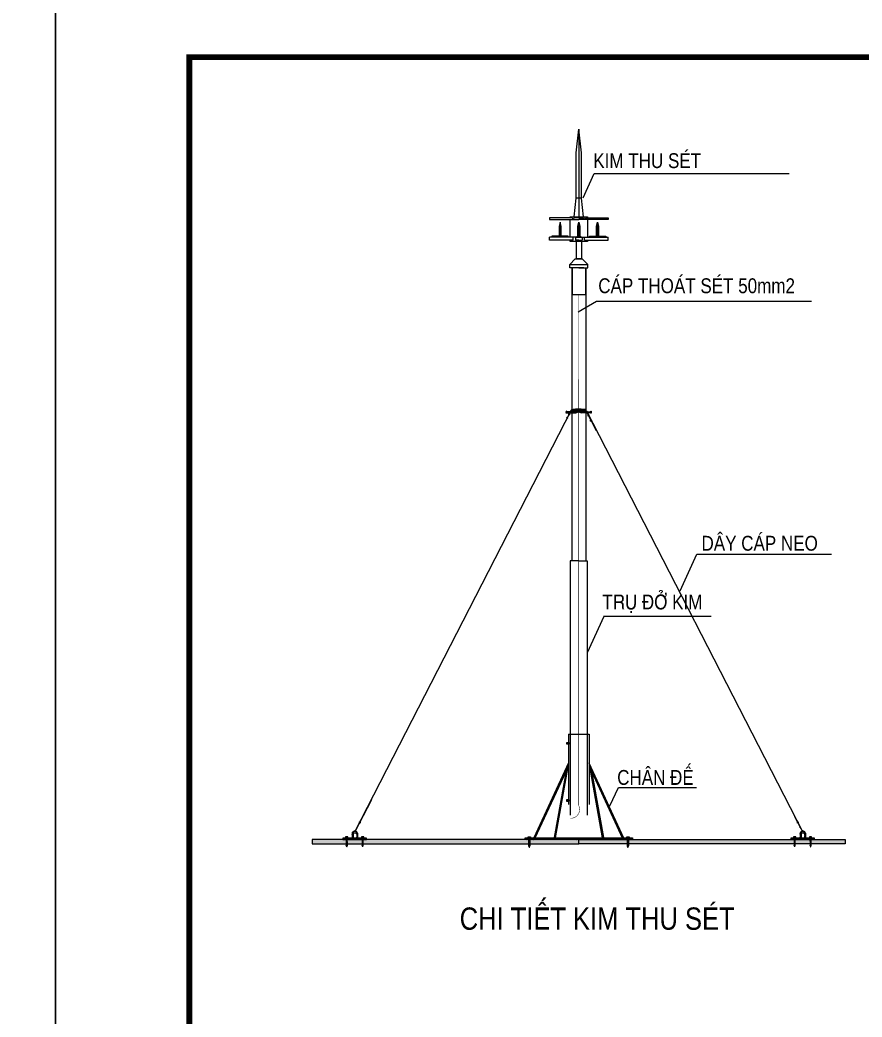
# Model space of a CAD drawing. Header units: millimetres. Extents: x 100 to 288, y -65 to 177.
# Drawn here: x 158.38 to 169.71, y -41.23 to -27.8 of the extents above; entities that cross this region are included whole.
import ezdxf

# ---------------------------------------------------------------- set-up
doc = ezdxf.new("R2010")
doc.units = ezdxf.units.MM
doc.header["$LTSCALE"] = 0.3
doc.header["$MEASUREMENT"] = 0
doc.linetypes.add('DASHDOT', pattern=[1, 0.5, -0.25, 0, -0.25])
doc.layers.get('0').update_dxf_attribs({"linetype": 'CONTINUOUS', "lineweight": 13})
doc.layers.get('DEFPOINTS').update_dxf_attribs({"linetype": 'CONTINUOUS', "lineweight": 13})
doc.layers.add('LAYER7', color=7, linetype='CONTINUOUS')
doc.layers.add('TEXT', color=1, linetype='CONTINUOUS')
doc.styles.add('AVO', font='VAVON.TTF')
doc.styles.add('HELVE-KT', font='VHELVCN.TTF')
pattern_1 = [(0, (135.968518, -41.437438), (0, 0.0066277854), [])]
pattern_2 = [(0, (137.2957834, -41.437438), (0, 0.0066277854), [])]
pattern_3 = [(83.20893, (-488.85085, 75.88755), (-0.34679965, 0.04129852), [])]
pattern_4 = [(188.20893, (-214.82676, -378.50846), (-0.04533368, 0.3142469), [])]

# ---------------------------------------------------------------- blocks, each defined once
blk = doc.blocks.new('A$C46B40B11')
for p, q in [((0, 0.828), (0.092, 1.198)), ((0.092, 1.198), (0.184, 0.828)), ((0, 0), (0, 0.828)), ((0.184, 0.828), (0.184, 0))]:
    blk.add_line(p, q)
blk = doc.blocks.new('A$C64E44E3B')
for p, q in [((0, 0.828), (0.092, 1.198)), ((0.092, 1.198), (0.184, 0.828)), ((0, 0), (0, 0.828)), ((0.184, 0.828), (0.184, 0))]:
    blk.add_line(p, q)
blk = doc.blocks.new('A$C7B1578FD')
for p, q in [((17.12, 68.46), (18.87, 83.8)), ((20.63, 68.46), (18.87, 83.8)), ((18.87, 83.8), (18.87, 27.22)), ((17.12, 39.13), (17.12, 68.46)), ((20.63, 39.13), (20.63, 68.46)), ((15.83, 27.22), (17.12, 39.13)), ((20.63, 39.13), (17.12, 39.13)), ((21.91, 27.22), (20.63, 39.13)), ((14.65, 26.45), (0, 26.45)), ((0, 26.45), (0, 25.41)), ((18.87, 26.45), (15.76, 26.45)), ((18.87, 26.45), (21.98, 26.45)), ((23.1, 26.45), (37.74, 26.45)), ((37.74, 26.45), (37.74, 25.41)), ((0, 25.41), (18.87, 25.41)), ((6.8, 23.82), (6.8, 14.73)), ((37.74, 25.41), (18.87, 25.41)), ((18.87, 23.71), (18.87, 14.73)), ((30.94, 23.82), (30.94, 14.73)), ((20.61, 13.97), (0, 13.97)), ((0, 12.21), (0, 13.97)), ((12.07, 14.73), (1.53, 14.73)), ((1.53, 14.73), (1.53, 13.92)), ((12.07, 14), (12.07, 14.73)), ((15.21, 12.22), (15.21, 13.97)), ((16.71, 13.93), (16.73, 12.19)), ((17.13, 13.97), (37.74, 13.97)), ((17.95, 14.73), (19.8, 14.73)), ((17.95, 13.97), (17.95, 14.73)), ((19.8, 14.73), (19.8, 13.97)), ((21.04, 13.97), (21.03, 12.22)), ((22.53, 12.22), (22.53, 13.97)), ((25.68, 14.73), (36.21, 14.73)), ((25.68, 14), (25.68, 14.73)), ((36.21, 14.73), (36.21, 13.92)), ((37.74, 12.21), (37.74, 13.97)), ((15.21, 12.22), (0, 12.21)), ((18.86, 12.22), (16.73, 12.22)), ((17.12, 11.2), (17.12, 0)), ((18.88, 12.22), (21.03, 12.22)), ((20.63, 11.24), (20.63, 0)), ((22.53, 12.22), (37.74, 12.21)), ((20.63, 0), (17.12, 0))]:
    blk.add_line(p, q)
for points in [[(13.26, 26.45), (13.26, 27.22), (24.49, 27.22), (24.49, 26.45)], [(13.26, 13.97), (13.26, 25.41)], [(24.49, 25.41), (24.49, 13.97)], [(24.49, 12.22), (24.49, 11.24), (13.26, 11.24), (13.26, 12.22)]]:
    blk.add_lwpolyline(points)
for centre, start, end in [((15.2, 26.44), 178.47373, 1.52351), ((22.54, 26.44), 178.61806, 1.38194)]:
    blk.add_arc(centre, 0.559, start, end)
at = {"yscale": 7.5, "zscale": 7.5}
for name, p, xscale in [('A$C46B40B11', (7.49, 14.83), -7.5), ('A$C64E44E3B', (18.18, 14.73), 7.5), ('A$C46B40B11', (30.25, 14.83), 7.5)]:
    blk.add_blockref(name, p, dxfattribs=dict(at, xscale=xscale))
blk = doc.blocks.new('A$C715F05B1')
h = blk.add_hatch()
h.set_pattern_fill('LINE', color=5, scale=0.1, angle=8.20893, style=0)
h.set_pattern_definition(pattern_4)
h.paths.add_polyline_path([(5.14, 5.63), (8.02, 5.64), (9.31, 4.85), (6.42, 4.84)])
h.paths.add_polyline_path([(0, 4.84), (0, 5.63), (5.14, 5.63), (6.42, 4.84)])
h.paths.add_polyline_path([(8.02, 5.64), (12.31, 5.64), (12.33, 4.85), (9.31, 4.85)])
h.paths.add_polyline_path([(11.94, 6.46), (13.38, 6.47), (13.37, 5.64), (13.02, 5.64), (13.01, 6.05), (12.31, 6.03), (12.31, 5.64), (11.93, 5.64)])
h.paths.add_polyline_path([(12.31, 6.03), (13.01, 6.05), (13.02, 5.64), (12.31, 5.64)], flags=16)
h.paths.add_polyline_path([(13.02, 5.64), (13.37, 5.64), (15.22, 5.65), (15.22, 4.85), (13.04, 4.85)])
h.paths.add_polyline_path([(12.33, 4.85), (13.04, 4.85), (13.11, 1.2), (12.78, 0.02), (12.4, 1.19)])
h.paths.add_polyline_path([(12.31, 5.64), (13.02, 5.64), (13.04, 4.85), (12.33, 4.85)])
h = blk.add_hatch()
h.set_pattern_fill('LINE', color=5, scale=0.1, angle=8.20893, style=0)
h.set_pattern_definition(pattern_4)
h.paths.add_polyline_path([(2.04, 6.01), (2.75, 6.02), (2.76, 5.63), (3.11, 5.63), (3.12, 6.44), (1.68, 6.44), (1.66, 5.63), (2.05, 5.63)])
h.paths.add_polyline_path([(2.05, 5.63), (2.76, 5.63), (2.75, 6.02), (2.04, 6.01)], flags=16)
h.paths.add_polyline_path([(2.77, 4.84), (2.07, 4.84), (2.14, 1.16), (2.52, 0), (2.85, 1.17)])
h = blk.add_hatch()
h.set_pattern_fill('LINE', color=5, scale=0.11, angle=83.20893, style=0)
h.set_pattern_definition(pattern_3)
edge = h.paths.add_edge_path()
edge.add_arc((7.7, 8.62), 1.69, 351.9288, 548.20893)
edge.add_line((9.38, 8.87), (9.39, 5.64))
edge.add_line((8.89, 5.64), (9.39, 5.64))
edge.add_line((8.88, 8.87), (8.89, 5.64))
edge.add_arc((7.7, 8.62), 1.19, 351.9288, 548.20893)
edge.add_line((6.53, 8.38), (6.53, 5.63))
edge.add_line((6.03, 5.63), (6.53, 5.63))
edge.add_line((6.03, 8.38), (6.03, 5.63))
for p, q in [((6.03, 8.38), (6.03, 5.63)), ((6.53, 8.38), (6.53, 5.63)), ((8.88, 8.87), (8.89, 5.64)), ((9.38, 8.87), (9.39, 5.64)), ((2.52, 0), (2.14, 1.16)), ((2.52, 0), (2.85, 1.17)), ((6.03, 5.63), (6.53, 5.63)), ((8.89, 5.64), (9.39, 5.64)), ((12.78, 0.02), (12.4, 1.19)), ((12.78, 0.02), (13.11, 1.2))]:
    blk.add_line(p, q)
for points in [[(3.12, 6.44), (1.68, 6.44), (1.66, 5.62), (3.11, 5.62)], [(13.38, 6.47), (11.94, 6.46), (11.93, 5.64), (13.37, 5.64)], [(15.22, 5.65), (0, 5.63), (0, 4.84), (15.22, 4.85)]]:
    blk.add_lwpolyline(points, close=True)
for points in [[(2.85, 1.17), (2.75, 6.02), (2.04, 6.01), (2.14, 1.16)], [(13.11, 1.2), (13.01, 6.05), (12.31, 6.03), (12.4, 1.19)]]:
    blk.add_lwpolyline(points)
for radius in [1.69, 1.19]:
    blk.add_arc((7.7, 8.62), radius, 351.9288, 188.20893)
blk = doc.blocks.new('A$C0AF31117')
h = blk.add_hatch()
h.set_pattern_fill('LINE', color=5, scale=0.1, angle=8.20893, style=0)
h.set_pattern_definition(pattern_4)
h.paths.add_polyline_path([(5.14, 5.63), (8.02, 5.64), (9.31, 4.85), (6.42, 4.84)])
h.paths.add_polyline_path([(0, 4.84), (0, 5.63), (5.14, 5.63), (6.42, 4.84)])
h.paths.add_polyline_path([(8.02, 5.64), (12.31, 5.64), (12.33, 4.85), (9.31, 4.85)])
h.paths.add_polyline_path([(11.94, 6.46), (13.38, 6.47), (13.37, 5.64), (13.02, 5.64), (13.01, 6.05), (12.31, 6.03), (12.31, 5.64), (11.93, 5.64)])
h.paths.add_polyline_path([(12.31, 6.03), (13.01, 6.05), (13.02, 5.64), (12.31, 5.64)], flags=16)
h.paths.add_polyline_path([(13.02, 5.64), (13.37, 5.64), (15.22, 5.65), (15.22, 4.85), (13.04, 4.85)])
h.paths.add_polyline_path([(12.33, 4.85), (13.04, 4.85), (13.11, 1.2), (12.78, 0.02), (12.4, 1.19)])
h.paths.add_polyline_path([(12.31, 5.64), (13.02, 5.64), (13.04, 4.85), (12.33, 4.85)])
h = blk.add_hatch()
h.set_pattern_fill('LINE', color=5, scale=0.1, angle=8.20893, style=0)
h.set_pattern_definition(pattern_4)
h.paths.add_polyline_path([(2.04, 6.01), (2.75, 6.02), (2.76, 5.63), (3.11, 5.63), (3.12, 6.44), (1.68, 6.44), (1.66, 5.63), (2.05, 5.63)])
h.paths.add_polyline_path([(2.05, 5.63), (2.76, 5.63), (2.75, 6.02), (2.04, 6.01)], flags=16)
h.paths.add_polyline_path([(2.77, 4.84), (2.07, 4.84), (2.14, 1.16), (2.52, 0), (2.85, 1.17)])
h = blk.add_hatch()
h.set_pattern_fill('LINE', color=5, scale=0.11, angle=83.20893, style=0)
h.set_pattern_definition(pattern_3)
edge = h.paths.add_edge_path()
edge.add_arc((7.7, 8.62), 1.69, 351.9288, 548.20893)
edge.add_line((9.38, 8.87), (9.39, 5.64))
edge.add_line((8.89, 5.64), (9.39, 5.64))
edge.add_line((8.88, 8.87), (8.89, 5.64))
edge.add_arc((7.7, 8.62), 1.19, 351.9288, 548.20893)
edge.add_line((6.53, 8.38), (6.53, 5.63))
edge.add_line((6.03, 5.63), (6.53, 5.63))
edge.add_line((6.03, 8.38), (6.03, 5.63))
for p, q in [((6.03, 8.38), (6.03, 5.63)), ((6.53, 8.38), (6.53, 5.63)), ((8.88, 8.87), (8.89, 5.64)), ((9.38, 8.87), (9.39, 5.64)), ((2.52, 0), (2.14, 1.16)), ((2.52, 0), (2.85, 1.17)), ((6.03, 5.63), (6.53, 5.63)), ((8.89, 5.64), (9.39, 5.64)), ((12.78, 0.02), (12.4, 1.19)), ((12.78, 0.02), (13.11, 1.2))]:
    blk.add_line(p, q)
for points in [[(3.12, 6.44), (1.68, 6.44), (1.66, 5.62), (3.11, 5.62)], [(13.38, 6.47), (11.94, 6.46), (11.93, 5.64), (13.37, 5.64)], [(15.22, 5.65), (0, 5.63), (0, 4.84), (15.22, 4.85)]]:
    blk.add_lwpolyline(points, close=True)
for points in [[(2.85, 1.17), (2.75, 6.02), (2.04, 6.01), (2.14, 1.16)], [(13.11, 1.2), (13.01, 6.05), (12.31, 6.03), (12.4, 1.19)]]:
    blk.add_lwpolyline(points)
for radius in [1.69, 1.19]:
    blk.add_arc((7.7, 8.62), radius, 351.9288, 188.20893)
blk = doc.blocks.new('A$C003F6E79')
h = blk.add_hatch()
h.set_pattern_fill('LINE', color=256, scale=0.15, angle=45, style=0)
h.set_pattern_definition([(45, (-333.25963, -174.21785), (-0.3367596, 0.3367596), [])])
h.paths.add_polyline_path([(4.17, 0.97), (1.29, 0.97), (0, 0.68), (1.29, 0.38), (4.17, 0.38)])
h.paths.add_polyline_path([(7.65, 0.97), (4.17, 0.97), (4.17, 0.38), (7.65, 0.38)])
h.paths.add_polyline_path([(7.65, 1.35), (7.36, 1.35), (7.36, 0.97), (7.65, 0.97)])
h.paths.add_polyline_path([(7.65, 0.38), (7.36, 0.38), (7.36, 0), (7.65, 0)])
for p, q in [((0, 0.68), (1.29, 0.97)), ((0, 0.68), (1.29, 0.38)), ((1.29, 0.97), (7.65, 0.97)), ((7.65, 0.38), (1.29, 0.38)), ((7.65, 0.97), (7.65, 0.38))]:
    blk.add_line(p, q)
for points in [[(7.36, 1.35), (7.65, 1.35), (7.65, 0.97), (7.36, 0.97)], [(7.36, 0), (7.65, 0), (7.65, 0.38), (7.36, 0.38)]]:
    blk.add_lwpolyline(points, close=True)
blk = doc.blocks.new('A$C65865D67')
h = blk.add_hatch()
h.set_pattern_fill('LINE', color=256, scale=0.015, angle=75, style=0)
h.set_pattern_definition([(75, (-338.83745, -172.57852), (-0.0460022175, 0.012326257), [])])
h.paths.add_polyline_path([(0.18, 0.22), (0, 0.14), (0.06, 0), (0.24, 0.08)])
h.paths.add_polyline_path([(0.14, 0.11, -1), (0.09, 0.11, -1)], flags=16)
h.paths.add_polyline_path([(0.31, 0.27), (0.18, 0.22), (0.24, 0.08), (0.37, 0.13)])
h.paths.add_polyline_path([(0.48, 0.34), (0.31, 0.27), (0.37, 0.13), (0.54, 0.21)])
h.paths.add_polyline_path([(0.4, 0.24, -1), (0.45, 0.24, -1)], flags=16)
for p, q in [((0.09, 0.11), (0.14, 0.11)), ((0.12, 0.13), (0.12, 0.09)), ((0.4, 0.24), (0.45, 0.24)), ((0.43, 0.27), (0.43, 0.22))]:
    blk.add_line(p, q)
blk.add_lwpolyline([(0, 0.14), (0.48, 0.34), (0.54, 0.21), (0.06, 0)], close=True)
for centre in [(0.12, 0.11), (0.43, 0.24)]:
    blk.add_circle(centre, 0.0247)
blk = doc.blocks.new('A$C427671F6')
h = blk.add_hatch()
h.set_pattern_fill('LINE', color=256, scale=0.015, angle=75, style=0)
h.set_pattern_definition([(105, (339.374916, -172.57852), (0.0460022175, 0.012326257), [])])
h.paths.add_polyline_path([(0.36, 0.22), (0.54, 0.14), (0.48, 0), (0.29, 0.08)])
h.paths.add_polyline_path([(0.39, 0.11, 1), (0.44, 0.11, 1)], flags=16)
h.paths.add_polyline_path([(0.23, 0.27), (0.36, 0.22), (0.29, 0.08), (0.17, 0.13)])
h.paths.add_polyline_path([(0.06, 0.34), (0.23, 0.27), (0.17, 0.13), (0, 0.21)])
h.paths.add_polyline_path([(0.13, 0.24, 1), (0.08, 0.24, 1)], flags=16)
for p, q in [((0.13, 0.24), (0.08, 0.24)), ((0.11, 0.27), (0.11, 0.22)), ((0.44, 0.11), (0.39, 0.11)), ((0.42, 0.13), (0.42, 0.09))]:
    blk.add_line(p, q)
blk.add_lwpolyline([(0.54, 0.14), (0.06, 0.34), (0, 0.21), (0.48, 0)], close=True)
for centre in [(0.11, 0.24), (0.42, 0.11)]:
    blk.add_circle(centre, 0.0247)
blk = doc.blocks.new('A$C67E977A8')
blk.add_blockref('A$C427671F6', (0, 0))
blk = doc.blocks.new('A$C36D5247F')
blk.add_blockref('A$C65865D67', (0, 0))
blk = doc.blocks.new('A$C29CA5BC2')
blk.add_blockref('A$C67E977A8', (0, 0))

msp = doc.modelspace()

# ---------------------------------------------------------------- hatches: boundary and pattern name
at = {"lineweight": -2}
h = msp.add_hatch(dxfattribs=at)
h.set_pattern_fill('LINE', color=256, scale=0.001252, angle=90, style=0)
h.set_pattern_definition([(90, (137.2957834, -41.437438), (-0.00397667123, 2e-19), [])])
h.paths.add_polyline_path([(165.7604, -37.53491), (165.74805, -37.53491), (165.74805, -37.54663), (165.7604, -37.54663)], flags=16)
h.paths.add_polyline_path([(165.74805, -37.53491), (165.7604, -37.53491), (165.7604, -37.52874), (165.73816, -37.52874), (165.73816, -37.55342), (165.7604, -37.55342), (165.7604, -37.54663), (165.74805, -37.54663)])
h = msp.add_hatch(dxfattribs=at)
h.set_pattern_fill('LINE', color=256, scale=0.001252, angle=60, style=0)
h.set_pattern_definition([(60, (137.2957834, -41.437438), (-0.0034438983, 0.0019883356), [])])
h.paths.add_polyline_path([(165.78326, -37.53491), (165.76259, -37.53491), (165.76259, -37.54663), (165.78326, -37.54663)])
h = msp.add_hatch(dxfattribs=at)
h.set_pattern_fill('LINE', color=5, scale=0.002087, style=0)
h.set_pattern_definition(pattern_2)
h.paths.add_polyline_path([(165.75171, -37.86513), (165.76259, -37.80457), (165.73666, -37.86037), (165.72578, -37.92094)])
h.paths.add_polyline_path([(166.06119, -37.86052), (166.03752, -37.80946), (166.03752, -37.81706), (166.04613, -37.86527), (166.07201, -37.9211)])
h = msp.add_hatch(dxfattribs=at)
h.set_pattern_fill('LINE', color=256, scale=0.001252, angle=90, style=0)
h.set_pattern_definition([(90, (137.2957834, -42.206855), (-0.00397667123, 2e-19), [])])
h.paths.add_polyline_path([(165.7604, -38.30432), (165.74805, -38.30432), (165.74805, -38.31605), (165.7604, -38.31605)], flags=16)
h.paths.add_polyline_path([(165.74805, -38.30432), (165.7604, -38.30432), (165.7604, -38.29815), (165.73816, -38.29815), (165.73816, -38.32283), (165.7604, -38.32283), (165.7604, -38.31605), (165.74805, -38.31605)])
h = msp.add_hatch(dxfattribs=at)
h.set_pattern_fill('LINE', color=256, scale=0.001252, angle=60, style=0)
h.set_pattern_definition([(60, (137.2957834, -42.206855), (-0.0034438983, 0.0019883356), [])])
h.paths.add_polyline_path([(165.78326, -38.30432), (165.76259, -38.30432), (165.76259, -38.31605), (165.78326, -38.31605)])
h = msp.add_hatch(dxfattribs=at)
h.set_pattern_fill('AR-HBONE', color=1, scale=0.000208749, angle=30, style=0)
h.set_pattern_definition([(75, (137.295783, -41.437438), (-0.014996966, 0.025975508), [0.06362674, -0.021208913]), (165, (137.301273, -41.416952), (-0.014996966, 0.025975508), [0.06362674, -0.021208913])])
h.paths.add_polyline_path([(169.48605, -38.83524), (165.89862, -38.83524), (165.89862, -38.89638), (169.48605, -38.89638)])
h.paths.add_polyline_path([(165.89862, -38.83524), (162.31119, -38.83524), (162.31119, -38.89638), (165.89862, -38.89638)])
h = msp.add_hatch(dxfattribs=at)
h.set_pattern_fill('LINE', color=5, scale=0.002087, angle=30, style=0)
h.set_pattern_definition([(30, (137.2957834, -41.437438), (-0.0033138927, 0.0057398305), [])])
h.paths.add_polyline_path([(166.62103, -38.81316), (165.17621, -38.81316), (165.17621, -38.83524), (165.89862, -38.83524), (166.62103, -38.83524)])
h = msp.add_hatch(dxfattribs=at)
h.set_pattern_fill('LINE', color=5, scale=0.002087, style=0)
h.set_pattern_definition(pattern_1)
h.paths.add_polyline_path([(165.24047, -38.83524), (165.22764, -38.83524), (165.22764, -38.89638), (165.24047, -38.89638)], flags=16)
h.paths.add_polyline_path([(165.24947, -38.79816), (165.2186, -38.79816), (165.2186, -38.81316), (165.22764, -38.81316), (165.22764, -38.80171), (165.24047, -38.80171), (165.24047, -38.81316), (165.24947, -38.81316)])
h.paths.add_polyline_path([(165.24047, -38.8132), (165.22764, -38.8132), (165.22764, -38.83524), (165.24047, -38.83524)], flags=16)
h.paths.add_polyline_path([(165.22764, -38.92193), (165.22764, -38.80171), (165.24047, -38.80171), (165.24047, -38.92193), (165.23406, -38.94262)])
h = msp.add_hatch(dxfattribs=at)
h.set_pattern_fill('LINE', color=5, scale=0.002087, style=0)
h.set_pattern_definition(pattern_1)
h.paths.add_polyline_path([(165.24047, -38.83524), (165.22764, -38.83524), (165.22764, -38.89638), (165.24047, -38.89638)])
h.paths.add_polyline_path([(165.24047, -38.8132), (165.22764, -38.8132), (165.22764, -38.83524), (165.24047, -38.83524)])
h = msp.add_hatch(dxfattribs=at)
h.set_pattern_fill('LINE', color=5, scale=0.002087, style=0)
h.set_pattern_definition(pattern_2)
h.paths.add_polyline_path([(166.56774, -38.83524), (166.55491, -38.83524), (166.55491, -38.89638), (166.56774, -38.89638)], flags=16)
h.paths.add_polyline_path([(166.57673, -38.79816), (166.54586, -38.79816), (166.54586, -38.81316), (166.55491, -38.81316), (166.55491, -38.80171), (166.56774, -38.80171), (166.56774, -38.81316), (166.57673, -38.81316)])
h.paths.add_polyline_path([(166.56774, -38.8132), (166.55491, -38.8132), (166.55491, -38.83524), (166.56774, -38.83524)], flags=16)
h.paths.add_polyline_path([(166.55491, -38.92193), (166.55491, -38.80171), (166.56774, -38.80171), (166.56774, -38.92193), (166.56132, -38.94262)])
h = msp.add_hatch(dxfattribs=at)
h.set_pattern_fill('LINE', color=5, scale=0.002087, style=0)
h.set_pattern_definition(pattern_2)
h.paths.add_polyline_path([(166.56774, -38.83524), (166.55491, -38.83524), (166.55491, -38.89638), (166.56774, -38.89638)])
h.paths.add_polyline_path([(166.56774, -38.8132), (166.55491, -38.8132), (166.55491, -38.83524), (166.56774, -38.83524)])

# ---------------------------------------------------------------- linework, layer by layer
at = {"color": 4, "lineweight": -2}
for p, q in [((165.96007, -30.19892), (166.10492, -29.86825)), ((166.10492, -29.86825), (168.73067, -29.86825)), ((165.89242, -31.7314), (166.13608, -31.59019)), ((166.13608, -31.59019), (169.03367, -31.59019)), ((167.2627, -35.48888), (167.48954, -34.99632)), ((167.48954, -34.99632), (169.29859, -34.99632)), ((166.01554, -36.31986), (166.24239, -35.8273)), ((166.23219, -35.82696), (167.68131, -35.82696)), ((166.31839, -38.38183), (166.43175, -38.1352)), ((166.43175, -38.1352), (167.48453, -38.13506))]:
    msp.add_line(p, q, dxfattribs=at)
at = {"lineweight": -2}
for p, q in [((165.85092, -31.02003), (165.77658, -31.09426)), ((165.77658, -31.09426), (166.02069, -31.09426)), ((165.77658, -31.14071), (165.77658, -31.09426)), ((165.89864, -31.14071), (165.77658, -31.14071)), ((165.80406, -31.14136), (165.80406, -35.08419)), ((165.96774, -31.14071), (165.80963, -31.14071)), ((165.80963, -31.14071), (165.80963, -31.49844)), ((165.85092, -31.02003), (165.94635, -31.02003)), ((165.89864, -31.14071), (166.02069, -31.14071)), ((166.02069, -31.09426), (165.94635, -31.02003)), ((165.98765, -31.14071), (165.98765, -31.49844)), ((165.99318, -31.14136), (165.99318, -35.08419)), ((166.02069, -31.14071), (166.02069, -31.09426)), ((165.80963, -31.49844), (165.98765, -31.49844)), ((165.79561, -33.05369), (162.88009, -38.73888)), ((165.79724, -33.05572), (165.71993, -33.2065)), ((165.9993, -33.06856), (166.13401, -33.33062)), ((166.00143, -33.06625), (168.91703, -38.73567)), ((165.78332, -35.08419), (165.78332, -38.50614)), ((165.89862, -35.08419), (165.78332, -35.08419)), ((165.89862, -35.08419), (166.01393, -35.08419)), ((166.01393, -35.08419), (166.01393, -38.50614)), ((165.76259, -37.41767), (165.76259, -38.36657)), ((165.76259, -37.41767), (166.03752, -37.41767)), ((166.03752, -37.41767), (166.03752, -38.36657)), ((165.76259, -37.80457), (165.29397, -38.81316)), ((165.76259, -37.80457), (165.58146, -38.81316)), ((166.03531, -37.8047), (166.2155, -38.81345)), ((166.03531, -37.8047), (166.50299, -38.81372)), ((165.75171, -37.86513), (165.30817, -38.81975)), ((165.73666, -37.86037), (165.56605, -38.81039)), ((166.04613, -37.86527), (166.48878, -38.8203)), ((166.06119, -37.86052), (166.23091, -38.8107)), ((163.10804, -38.30067), (162.88264, -38.74026)), ((168.80477, -38.5262), (168.91412, -38.73893)), ((165.23406, -38.94262), (165.22764, -38.92193)), ((165.23406, -38.94262), (165.24047, -38.92193)), ((166.56132, -38.94262), (166.55491, -38.92193)), ((166.56132, -38.94262), (166.56774, -38.92193))]:
    msp.add_line(p, q, dxfattribs=at)
at = {"color": 5, "lineweight": -2}
for p, q in [((165.74064, -37.85181), (165.7541, -37.85181)), ((165.74372, -37.84518), (165.7553, -37.84518)), ((165.7468, -37.83855), (165.75649, -37.83855)), ((165.74988, -37.83192), (165.75768, -37.83192)), ((165.75296, -37.8253), (165.75887, -37.8253)), ((165.75604, -37.81867), (165.76006, -37.81867)), ((165.75912, -37.81204), (165.76125, -37.81204)), ((165.7622, -37.80541), (165.76244, -37.80541)), ((166.03544, -37.80541), (166.03565, -37.80541)), ((166.03662, -37.81204), (166.03872, -37.81204)), ((166.03781, -37.81867), (166.04179, -37.81867)), ((166.03899, -37.8253), (166.04486, -37.8253)), ((166.04018, -37.83192), (166.04793, -37.83192)), ((166.04136, -37.83855), (166.051, -37.83855)), ((166.04254, -37.84518), (166.05408, -37.84518)), ((166.04373, -37.85181), (166.05715, -37.85181)), ((165.67905, -37.98436), (165.69632, -37.98436)), ((165.68213, -37.97773), (165.69939, -37.97773)), ((165.68521, -37.97111), (165.70247, -37.97111)), ((165.68829, -37.96448), (165.70555, -37.96448)), ((165.69137, -37.95785), (165.70863, -37.95785)), ((165.69445, -37.95122), (165.71171, -37.95122)), ((165.69753, -37.9446), (165.71479, -37.9446)), ((165.70061, -37.93797), (165.71787, -37.93797)), ((165.70369, -37.93134), (165.72095, -37.93134)), ((165.70677, -37.92471), (165.72403, -37.92471)), ((165.70985, -37.91808), (165.7263, -37.91808)), ((165.71293, -37.91146), (165.72749, -37.91146)), ((165.71439, -37.98436), (165.7303, -37.98436)), ((165.71558, -37.97773), (165.73149, -37.97773)), ((165.716, -37.90483), (165.72868, -37.90483)), ((165.71677, -37.97111), (165.73268, -37.97111)), ((165.71796, -37.96448), (165.73387, -37.96448)), ((165.71908, -37.8982), (165.72987, -37.8982)), ((165.71915, -37.95785), (165.73506, -37.95785)), ((165.72034, -37.95122), (165.73625, -37.95122)), ((165.72154, -37.9446), (165.73744, -37.9446)), ((165.72216, -37.89157), (165.73106, -37.89157)), ((165.72273, -37.93797), (165.73863, -37.93797)), ((165.72392, -37.93134), (165.73982, -37.93134)), ((165.72511, -37.92471), (165.74101, -37.92471)), ((165.72524, -37.88495), (165.73225, -37.88495)), ((165.72711, -37.91808), (165.7422, -37.91808)), ((165.72832, -37.87832), (165.73344, -37.87832)), ((165.73019, -37.91146), (165.74339, -37.91146)), ((165.7314, -37.87169), (165.73463, -37.87169)), ((165.73327, -37.90483), (165.74458, -37.90483)), ((165.73448, -37.86506), (165.73582, -37.86506)), ((165.73635, -37.8982), (165.74577, -37.8982)), ((165.73756, -37.85843), (165.75291, -37.85843)), ((165.73943, -37.89157), (165.74696, -37.89157)), ((165.74251, -37.88495), (165.74815, -37.88495)), ((165.74559, -37.87832), (165.74934, -37.87832)), ((165.74867, -37.87169), (165.75053, -37.87169)), ((166.04491, -37.85843), (166.06022, -37.85843)), ((166.04728, -37.87169), (166.04911, -37.87169)), ((166.04846, -37.87832), (166.05218, -37.87832)), ((166.04965, -37.88495), (166.05525, -37.88495)), ((166.05083, -37.89157), (166.05832, -37.89157)), ((166.05201, -37.8982), (166.0614, -37.8982)), ((166.0532, -37.90483), (166.06447, -37.90483)), ((166.05438, -37.91146), (166.06754, -37.91146)), ((166.05557, -37.91808), (166.07061, -37.91808)), ((166.05675, -37.92471), (166.07265, -37.92471)), ((166.05793, -37.93134), (166.07384, -37.93134)), ((166.05912, -37.93797), (166.07502, -37.93797)), ((166.0603, -37.9446), (166.07621, -37.9446)), ((166.06149, -37.95122), (166.07739, -37.95122)), ((166.062, -37.86506), (166.06329, -37.86506)), ((166.06267, -37.95785), (166.07857, -37.95785)), ((166.06318, -37.87169), (166.06636, -37.87169)), ((166.06385, -37.96448), (166.07976, -37.96448)), ((166.06437, -37.87832), (166.06944, -37.87832)), ((166.06504, -37.97111), (166.08094, -37.97111)), ((166.06555, -37.88495), (166.07251, -37.88495)), ((166.06622, -37.97773), (166.08213, -37.97773)), ((166.06673, -37.89157), (166.07558, -37.89157)), ((166.0674, -37.98436), (166.08331, -37.98436)), ((166.06792, -37.8982), (166.07865, -37.8982)), ((166.0691, -37.90483), (166.08172, -37.90483)), ((166.07029, -37.91146), (166.0848, -37.91146)), ((166.07147, -37.91808), (166.08787, -37.91808)), ((166.07368, -37.92471), (166.09094, -37.92471)), ((166.07676, -37.93134), (166.09401, -37.93134)), ((166.07983, -37.93797), (166.09708, -37.93797)), ((166.0829, -37.9446), (166.10016, -37.9446)), ((166.08597, -37.95122), (166.10323, -37.95122)), ((166.08904, -37.95785), (166.1063, -37.95785)), ((166.09211, -37.96448), (166.10937, -37.96448)), ((166.09519, -37.97111), (166.11244, -37.97111)), ((166.09826, -37.97773), (166.11551, -37.97773)), ((166.10133, -37.98436), (166.11859, -37.98436)), ((165.61438, -38.12355), (165.63165, -38.12355)), ((165.61746, -38.11692), (165.63473, -38.11692)), ((165.62054, -38.11029), (165.63781, -38.11029)), ((165.62362, -38.10366), (165.64089, -38.10366)), ((165.6267, -38.09703), (165.64397, -38.09703)), ((165.62978, -38.09041), (165.64704, -38.09041)), ((165.63286, -38.08378), (165.65012, -38.08378)), ((165.63594, -38.07715), (165.6532, -38.07715)), ((165.63902, -38.07052), (165.65628, -38.07052)), ((165.6421, -38.0639), (165.65936, -38.0639)), ((165.64518, -38.05727), (165.66244, -38.05727)), ((165.64826, -38.05064), (165.66552, -38.05064)), ((165.65134, -38.04401), (165.6686, -38.04401)), ((165.65442, -38.03738), (165.67168, -38.03738)), ((165.6575, -38.03076), (165.67476, -38.03076)), ((165.66058, -38.02413), (165.67784, -38.02413)), ((165.66365, -38.0175), (165.68092, -38.0175)), ((165.66673, -38.01087), (165.684, -38.01087)), ((165.66981, -38.00425), (165.68708, -38.00425)), ((165.67289, -37.99762), (165.69016, -37.99762)), ((165.67597, -37.99099), (165.69324, -37.99099)), ((165.6894, -38.12355), (165.70531, -38.12355)), ((165.69059, -38.11692), (165.7065, -38.11692)), ((165.69178, -38.11029), (165.70769, -38.11029)), ((165.69297, -38.10366), (165.70888, -38.10366)), ((165.69416, -38.09703), (165.71007, -38.09703)), ((165.69535, -38.09041), (165.71126, -38.09041)), ((165.69654, -38.08378), (165.71245, -38.08378)), ((165.69773, -38.07715), (165.71364, -38.07715)), ((165.69892, -38.07052), (165.71483, -38.07052)), ((165.70011, -38.0639), (165.71602, -38.0639)), ((165.7013, -38.05727), (165.71721, -38.05727)), ((165.70249, -38.05064), (165.7184, -38.05064)), ((165.70368, -38.04401), (165.71959, -38.04401)), ((165.70487, -38.03738), (165.72078, -38.03738)), ((165.70606, -38.03076), (165.72197, -38.03076)), ((165.70725, -38.02413), (165.72316, -38.02413)), ((165.70844, -38.0175), (165.72435, -38.0175)), ((165.70963, -38.01087), (165.72554, -38.01087)), ((165.71082, -38.00425), (165.72673, -38.00425)), ((165.71201, -37.99762), (165.72792, -37.99762)), ((165.7132, -37.99099), (165.72911, -37.99099)), ((166.06859, -37.99099), (166.08449, -37.99099)), ((166.06977, -37.99762), (166.08568, -37.99762)), ((166.07096, -38.00425), (166.08686, -38.00425)), ((166.07214, -38.01087), (166.08804, -38.01087)), ((166.07332, -38.0175), (166.08923, -38.0175)), ((166.07451, -38.02413), (166.09041, -38.02413)), ((166.07569, -38.03076), (166.0916, -38.03076)), ((166.07688, -38.03738), (166.09278, -38.03738)), ((166.07806, -38.04401), (166.09396, -38.04401)), ((166.07924, -38.05064), (166.09515, -38.05064)), ((166.08043, -38.05727), (166.09633, -38.05727)), ((166.08161, -38.0639), (166.09752, -38.0639)), ((166.0828, -38.07052), (166.0987, -38.07052)), ((166.08398, -38.07715), (166.09988, -38.07715)), ((166.08516, -38.08378), (166.10107, -38.08378)), ((166.08635, -38.09041), (166.10225, -38.09041)), ((166.08753, -38.09703), (166.10343, -38.09703)), ((166.08871, -38.10366), (166.10462, -38.10366)), ((166.0899, -38.11029), (166.1058, -38.11029)), ((166.09108, -38.11692), (166.10699, -38.11692)), ((166.09227, -38.12355), (166.10817, -38.12355)), ((166.1044, -37.99099), (166.12166, -37.99099)), ((166.10747, -37.99762), (166.12473, -37.99762)), ((166.11055, -38.00425), (166.1278, -38.00425)), ((166.11362, -38.01087), (166.13087, -38.01087)), ((166.11669, -38.0175), (166.13395, -38.0175)), ((166.11976, -38.02413), (166.13702, -38.02413)), ((166.12283, -38.03076), (166.14009, -38.03076)), ((166.12591, -38.03738), (166.14316, -38.03738)), ((166.12898, -38.04401), (166.14623, -38.04401)), ((166.13205, -38.05064), (166.14931, -38.05064)), ((166.13512, -38.05727), (166.15238, -38.05727)), ((166.13819, -38.0639), (166.15545, -38.0639)), ((166.14127, -38.07052), (166.15852, -38.07052)), ((166.14434, -38.07715), (166.16159, -38.07715)), ((166.14741, -38.08378), (166.16467, -38.08378)), ((166.15048, -38.09041), (166.16774, -38.09041)), ((166.15355, -38.09703), (166.17081, -38.09703)), ((166.15663, -38.10366), (166.17388, -38.10366)), ((166.1597, -38.11029), (166.17695, -38.11029)), ((166.16277, -38.11692), (166.18003, -38.11692)), ((166.16584, -38.12355), (166.1831, -38.12355)), ((165.5528, -38.2561), (165.57006, -38.2561)), ((165.55587, -38.24947), (165.57314, -38.24947)), ((165.55895, -38.24285), (165.57622, -38.24285)), ((165.56203, -38.23622), (165.5793, -38.23622)), ((165.56511, -38.22959), (165.58238, -38.22959)), ((165.56819, -38.22296), (165.58546, -38.22296)), ((165.57127, -38.21633), (165.58854, -38.21633)), ((165.57435, -38.20971), (165.59162, -38.20971)), ((165.57743, -38.20308), (165.59469, -38.20308)), ((165.58051, -38.19645), (165.59777, -38.19645)), ((165.58359, -38.18982), (165.60085, -38.18982)), ((165.58667, -38.1832), (165.60393, -38.1832)), ((165.58975, -38.17657), (165.60701, -38.17657)), ((165.59283, -38.16994), (165.61009, -38.16994)), ((165.59591, -38.16331), (165.61317, -38.16331)), ((165.59899, -38.15668), (165.61625, -38.15668)), ((165.60207, -38.15006), (165.61933, -38.15006)), ((165.60515, -38.14343), (165.62241, -38.14343)), ((165.60823, -38.1368), (165.62549, -38.1368)), ((165.6113, -38.13017), (165.62857, -38.13017)), ((165.66559, -38.2561), (165.6815, -38.2561)), ((165.66678, -38.24947), (165.68269, -38.24947)), ((165.66797, -38.24285), (165.68388, -38.24285)), ((165.66917, -38.23622), (165.68507, -38.23622)), ((165.67036, -38.22959), (165.68626, -38.22959)), ((165.67155, -38.22296), (165.68745, -38.22296)), ((165.67274, -38.21633), (165.68864, -38.21633)), ((165.67393, -38.20971), (165.68983, -38.20971)), ((165.67512, -38.20308), (165.69102, -38.20308)), ((165.67631, -38.19645), (165.69221, -38.19645)), ((165.6775, -38.18982), (165.6934, -38.18982)), ((165.67869, -38.1832), (165.69459, -38.1832)), ((165.67988, -38.17657), (165.69578, -38.17657)), ((165.68107, -38.16994), (165.69697, -38.16994)), ((165.68226, -38.16331), (165.69816, -38.16331)), ((165.68345, -38.15668), (165.69935, -38.15668)), ((165.68464, -38.15006), (165.70054, -38.15006)), ((165.68583, -38.14343), (165.70173, -38.14343)), ((165.68702, -38.1368), (165.70293, -38.1368)), ((165.68821, -38.13017), (165.70412, -38.13017)), ((166.09345, -38.13017), (166.10935, -38.13017)), ((166.09463, -38.1368), (166.11054, -38.1368)), ((166.09582, -38.14343), (166.11172, -38.14343)), ((166.097, -38.15006), (166.11291, -38.15006)), ((166.09819, -38.15668), (166.11409, -38.15668)), ((166.09937, -38.16331), (166.11527, -38.16331)), ((166.10055, -38.16994), (166.11646, -38.16994)), ((166.10174, -38.17657), (166.11764, -38.17657)), ((166.10292, -38.1832), (166.11882, -38.1832)), ((166.1041, -38.18982), (166.12001, -38.18982)), ((166.10529, -38.19645), (166.12119, -38.19645)), ((166.10647, -38.20308), (166.12238, -38.20308)), ((166.10766, -38.20971), (166.12356, -38.20971)), ((166.10884, -38.21633), (166.12474, -38.21633)), ((166.11002, -38.22296), (166.12593, -38.22296)), ((166.11121, -38.22959), (166.12711, -38.22959)), ((166.11239, -38.23622), (166.1283, -38.23622)), ((166.11358, -38.24285), (166.12948, -38.24285)), ((166.11476, -38.24947), (166.13066, -38.24947)), ((166.11594, -38.2561), (166.13185, -38.2561)), ((166.16891, -38.13017), (166.18617, -38.13017)), ((166.17198, -38.1368), (166.18924, -38.1368)), ((166.17506, -38.14343), (166.19231, -38.14343)), ((166.17813, -38.15006), (166.19538, -38.15006)), ((166.1812, -38.15668), (166.19846, -38.15668)), ((166.18427, -38.16331), (166.20153, -38.16331)), ((166.18734, -38.16994), (166.2046, -38.16994)), ((166.19042, -38.17657), (166.20767, -38.17657)), ((166.19349, -38.1832), (166.21074, -38.1832)), ((166.19656, -38.18982), (166.21382, -38.18982)), ((166.19963, -38.19645), (166.21689, -38.19645)), ((166.2027, -38.20308), (166.21996, -38.20308)), ((166.20578, -38.20971), (166.22303, -38.20971)), ((166.20885, -38.21633), (166.2261, -38.21633)), ((166.21192, -38.22296), (166.22918, -38.22296)), ((166.21499, -38.22959), (166.23225, -38.22959)), ((166.21806, -38.23622), (166.23532, -38.23622)), ((166.22114, -38.24285), (166.23839, -38.24285)), ((166.22421, -38.24947), (166.24146, -38.24947)), ((166.22728, -38.2561), (166.24454, -38.2561)), ((165.49121, -38.38866), (165.50847, -38.38866)), ((165.49429, -38.38203), (165.51155, -38.38203)), ((165.49737, -38.3754), (165.51463, -38.3754)), ((165.50045, -38.36877), (165.51771, -38.36877)), ((165.50352, -38.36215), (165.52079, -38.36215)), ((165.5066, -38.35552), (165.52387, -38.35552)), ((165.50968, -38.34889), (165.52695, -38.34889)), ((165.51276, -38.34226), (165.53003, -38.34226)), ((165.51584, -38.33563), (165.53311, -38.33563)), ((165.51892, -38.32901), (165.53619, -38.32901)), ((165.522, -38.32238), (165.53926, -38.32238)), ((165.52508, -38.31575), (165.54234, -38.31575)), ((165.52816, -38.30912), (165.54542, -38.30912)), ((165.53124, -38.3025), (165.5485, -38.3025)), ((165.53432, -38.29587), (165.55158, -38.29587)), ((165.5374, -38.28924), (165.55466, -38.28924)), ((165.54048, -38.28261), (165.55774, -38.28261)), ((165.54356, -38.27598), (165.56082, -38.27598)), ((165.54664, -38.26936), (165.5639, -38.26936)), ((165.54972, -38.26273), (165.56698, -38.26273)), ((165.64179, -38.38866), (165.6577, -38.38866)), ((165.64298, -38.38203), (165.65889, -38.38203)), ((165.64417, -38.3754), (165.66008, -38.3754)), ((165.64536, -38.36877), (165.66127, -38.36877)), ((165.64655, -38.36215), (165.66246, -38.36215)), ((165.64774, -38.35552), (165.66365, -38.35552)), ((165.64893, -38.34889), (165.66484, -38.34889)), ((165.65012, -38.34226), (165.66603, -38.34226)), ((165.65131, -38.33563), (165.66722, -38.33563)), ((165.6525, -38.32901), (165.66841, -38.32901)), ((165.65369, -38.32238), (165.6696, -38.32238)), ((165.65488, -38.31575), (165.67079, -38.31575)), ((165.65607, -38.30912), (165.67198, -38.30912)), ((165.65726, -38.3025), (165.67317, -38.3025)), ((165.65845, -38.29587), (165.67436, -38.29587)), ((165.65964, -38.28924), (165.67555, -38.28924)), ((165.66083, -38.28261), (165.67674, -38.28261)), ((165.66202, -38.27598), (165.67793, -38.27598)), ((165.66321, -38.26936), (165.67912, -38.26936)), ((165.6644, -38.26273), (165.68031, -38.26273)), ((166.11713, -38.26273), (166.13303, -38.26273)), ((166.11831, -38.26936), (166.13421, -38.26936)), ((166.11949, -38.27598), (166.1354, -38.27598)), ((166.12068, -38.28261), (166.13658, -38.28261)), ((166.12186, -38.28924), (166.13777, -38.28924)), ((166.12305, -38.29587), (166.13895, -38.29587)), ((166.12423, -38.3025), (166.14013, -38.3025)), ((166.12541, -38.30912), (166.14132, -38.30912)), ((166.1266, -38.31575), (166.1425, -38.31575)), ((166.12778, -38.32238), (166.14369, -38.32238)), ((166.12897, -38.32901), (166.14487, -38.32901)), ((166.13015, -38.33563), (166.14605, -38.33563)), ((166.13133, -38.34226), (166.14724, -38.34226)), ((166.13252, -38.34889), (166.14842, -38.34889)), ((166.1337, -38.35552), (166.1496, -38.35552)), ((166.13488, -38.36215), (166.15079, -38.36215)), ((166.13607, -38.36877), (166.15197, -38.36877)), ((166.13725, -38.3754), (166.15316, -38.3754)), ((166.13844, -38.38203), (166.15434, -38.38203)), ((166.13962, -38.38866), (166.15552, -38.38866)), ((166.23035, -38.26273), (166.24761, -38.26273)), ((166.23342, -38.26936), (166.25068, -38.26936)), ((166.23649, -38.27598), (166.25375, -38.27598)), ((166.23957, -38.28261), (166.25682, -38.28261)), ((166.24264, -38.28924), (166.25989, -38.28924)), ((166.24571, -38.29587), (166.26297, -38.29587)), ((166.24878, -38.3025), (166.26604, -38.3025)), ((166.25185, -38.30912), (166.26911, -38.30912)), ((166.25493, -38.31575), (166.27218, -38.31575)), ((166.258, -38.32238), (166.27525, -38.32238)), ((166.26107, -38.32901), (166.27833, -38.32901)), ((166.26414, -38.33563), (166.2814, -38.33563)), ((166.26721, -38.34226), (166.28447, -38.34226)), ((166.27029, -38.34889), (166.28754, -38.34889)), ((166.27336, -38.35552), (166.29061, -38.35552)), ((166.27643, -38.36215), (166.29369, -38.36215)), ((166.2795, -38.36877), (166.29676, -38.36877)), ((166.28257, -38.3754), (166.29983, -38.3754)), ((166.28565, -38.38203), (166.3029, -38.38203)), ((166.28872, -38.38866), (166.30597, -38.38866)), ((165.42962, -38.52121), (165.44688, -38.52121)), ((165.4327, -38.51458), (165.44996, -38.51458)), ((165.43578, -38.50796), (165.45304, -38.50796)), ((165.43886, -38.50133), (165.45612, -38.50133)), ((165.44194, -38.4947), (165.4592, -38.4947)), ((165.44502, -38.48807), (165.46228, -38.48807)), ((165.4481, -38.48145), (165.46536, -38.48145)), ((165.45117, -38.47482), (165.46844, -38.47482)), ((165.45425, -38.46819), (165.47152, -38.46819)), ((165.45733, -38.46156), (165.4746, -38.46156)), ((165.46041, -38.45493), (165.47768, -38.45493)), ((165.46349, -38.44831), (165.48076, -38.44831)), ((165.46657, -38.44168), (165.48384, -38.44168)), ((165.46965, -38.43505), (165.48691, -38.43505)), ((165.47273, -38.42842), (165.48999, -38.42842)), ((165.47581, -38.4218), (165.49307, -38.4218)), ((165.47889, -38.41517), (165.49615, -38.41517)), ((165.48197, -38.40854), (165.49923, -38.40854)), ((165.48505, -38.40191), (165.50231, -38.40191)), ((165.48813, -38.39528), (165.50539, -38.39528)), ((165.61799, -38.52121), (165.63389, -38.52121)), ((165.61918, -38.51458), (165.63508, -38.51458)), ((165.62037, -38.50796), (165.63627, -38.50796)), ((165.62156, -38.50133), (165.63746, -38.50133)), ((165.62275, -38.4947), (165.63865, -38.4947)), ((165.62394, -38.48807), (165.63984, -38.48807)), ((165.62513, -38.48145), (165.64103, -38.48145)), ((165.62632, -38.47482), (165.64222, -38.47482)), ((165.62751, -38.46819), (165.64341, -38.46819)), ((165.6287, -38.46156), (165.6446, -38.46156)), ((165.62989, -38.45493), (165.64579, -38.45493)), ((165.63108, -38.44831), (165.64698, -38.44831)), ((165.63227, -38.44168), (165.64817, -38.44168)), ((165.63346, -38.43505), (165.64936, -38.43505)), ((165.63465, -38.42842), (165.65056, -38.42842)), ((165.63584, -38.4218), (165.65175, -38.4218)), ((165.63703, -38.41517), (165.65294, -38.41517)), ((165.63822, -38.40854), (165.65413, -38.40854)), ((165.63941, -38.40191), (165.65532, -38.40191)), ((165.6406, -38.39528), (165.65651, -38.39528)), ((166.1408, -38.39528), (166.15671, -38.39528)), ((166.14199, -38.40191), (166.15789, -38.40191)), ((166.14317, -38.40854), (166.15908, -38.40854)), ((166.14436, -38.41517), (166.16026, -38.41517)), ((166.14554, -38.4218), (166.16144, -38.4218)), ((166.14672, -38.42842), (166.16263, -38.42842)), ((166.14791, -38.43505), (166.16381, -38.43505)), ((166.14909, -38.44168), (166.165, -38.44168)), ((166.15027, -38.44831), (166.16618, -38.44831)), ((166.15146, -38.45493), (166.16736, -38.45493)), ((166.15264, -38.46156), (166.16855, -38.46156)), ((166.15383, -38.46819), (166.16973, -38.46819)), ((166.15501, -38.47482), (166.17091, -38.47482)), ((166.15619, -38.48145), (166.1721, -38.48145)), ((166.15738, -38.48807), (166.17328, -38.48807)), ((166.15856, -38.4947), (166.17447, -38.4947)), ((166.15975, -38.50133), (166.17565, -38.50133)), ((166.16093, -38.50796), (166.17683, -38.50796)), ((166.16211, -38.51458), (166.17802, -38.51458)), ((166.1633, -38.52121), (166.1792, -38.52121)), ((166.29179, -38.39528), (166.30905, -38.39528)), ((166.29486, -38.40191), (166.31212, -38.40191)), ((166.29793, -38.40854), (166.31519, -38.40854)), ((166.30101, -38.41517), (166.31826, -38.41517)), ((166.30408, -38.4218), (166.32133, -38.4218)), ((166.30715, -38.42842), (166.32441, -38.42842)), ((166.31022, -38.43505), (166.32748, -38.43505)), ((166.31329, -38.44168), (166.33055, -38.44168)), ((166.31636, -38.44831), (166.33362, -38.44831)), ((166.31944, -38.45493), (166.33669, -38.45493)), ((166.32251, -38.46156), (166.33976, -38.46156)), ((166.32558, -38.46819), (166.34284, -38.46819)), ((166.32865, -38.47482), (166.34591, -38.47482)), ((166.33172, -38.48145), (166.34898, -38.48145)), ((166.3348, -38.48807), (166.35205, -38.48807)), ((166.33787, -38.4947), (166.35512, -38.4947)), ((166.34094, -38.50133), (166.3582, -38.50133)), ((166.34401, -38.50796), (166.36127, -38.50796)), ((166.34708, -38.51458), (166.36434, -38.51458)), ((166.35016, -38.52121), (166.36741, -38.52121)), ((165.36495, -38.6604), (165.38221, -38.6604)), ((165.36803, -38.65377), (165.38529, -38.65377)), ((165.37111, -38.64714), (165.38837, -38.64714)), ((165.37419, -38.64051), (165.39145, -38.64051)), ((165.37727, -38.63388), (165.39453, -38.63388)), ((165.38035, -38.62726), (165.39761, -38.62726)), ((165.38343, -38.62063), (165.40069, -38.62063)), ((165.38651, -38.614), (165.40377, -38.614)), ((165.38959, -38.60737), (165.40685, -38.60737)), ((165.39267, -38.60075), (165.40993, -38.60075)), ((165.39575, -38.59412), (165.41301, -38.59412)), ((165.39882, -38.58749), (165.41609, -38.58749)), ((165.4019, -38.58086), (165.41917, -38.58086)), ((165.40498, -38.57423), (165.42225, -38.57423)), ((165.40806, -38.56761), (165.42533, -38.56761)), ((165.41114, -38.56098), (165.42841, -38.56098)), ((165.41422, -38.55435), (165.43149, -38.55435)), ((165.4173, -38.54772), (165.43456, -38.54772)), ((165.42038, -38.5411), (165.43764, -38.5411)), ((165.42346, -38.53447), (165.44072, -38.53447)), ((165.42654, -38.52784), (165.4438, -38.52784)), ((165.59299, -38.6604), (165.6089, -38.6604)), ((165.59418, -38.65377), (165.61009, -38.65377)), ((165.59537, -38.64714), (165.61128, -38.64714)), ((165.59656, -38.64051), (165.61247, -38.64051)), ((165.59775, -38.63388), (165.61366, -38.63388)), ((165.59894, -38.62726), (165.61485, -38.62726)), ((165.60013, -38.62063), (165.61604, -38.62063)), ((165.60132, -38.614), (165.61723, -38.614)), ((165.60251, -38.60737), (165.61842, -38.60737)), ((165.6037, -38.60075), (165.61961, -38.60075)), ((165.60489, -38.59412), (165.6208, -38.59412)), ((165.60608, -38.58749), (165.62199, -38.58749)), ((165.60727, -38.58086), (165.62318, -38.58086)), ((165.60846, -38.57423), (165.62437, -38.57423)), ((165.60965, -38.56761), (165.62556, -38.56761)), ((165.61084, -38.56098), (165.62675, -38.56098)), ((165.61203, -38.55435), (165.62794, -38.55435)), ((165.61322, -38.54772), (165.62913, -38.54772)), ((165.61441, -38.5411), (165.63032, -38.5411)), ((165.6156, -38.53447), (165.63151, -38.53447)), ((165.6168, -38.52784), (165.6327, -38.52784)), ((166.16448, -38.52784), (166.18039, -38.52784)), ((166.16567, -38.53447), (166.18157, -38.53447)), ((166.16685, -38.5411), (166.18275, -38.5411)), ((166.16803, -38.54772), (166.18394, -38.54772)), ((166.16922, -38.55435), (166.18512, -38.55435)), ((166.1704, -38.56098), (166.1863, -38.56098)), ((166.17158, -38.56761), (166.18749, -38.56761)), ((166.17277, -38.57423), (166.18867, -38.57423)), ((166.17395, -38.58086), (166.18986, -38.58086)), ((166.17514, -38.58749), (166.19104, -38.58749)), ((166.17632, -38.59412), (166.19222, -38.59412)), ((166.1775, -38.60075), (166.19341, -38.60075)), ((166.17869, -38.60737), (166.19459, -38.60737)), ((166.17987, -38.614), (166.19578, -38.614)), ((166.18106, -38.62063), (166.19696, -38.62063)), ((166.18224, -38.62726), (166.19814, -38.62726)), ((166.18342, -38.63388), (166.19933, -38.63388)), ((166.18461, -38.64051), (166.20051, -38.64051)), ((166.18579, -38.64714), (166.20169, -38.64714)), ((166.18697, -38.65377), (166.20288, -38.65377)), ((166.18816, -38.6604), (166.20406, -38.6604)), ((166.35323, -38.52784), (166.37048, -38.52784)), ((166.3563, -38.53447), (166.37356, -38.53447)), ((166.35937, -38.5411), (166.37663, -38.5411)), ((166.36244, -38.54772), (166.3797, -38.54772)), ((166.36552, -38.55435), (166.38277, -38.55435)), ((166.36859, -38.56098), (166.38584, -38.56098)), ((166.37166, -38.56761), (166.38892, -38.56761)), ((166.37473, -38.57423), (166.39199, -38.57423)), ((166.3778, -38.58086), (166.39506, -38.58086)), ((166.38088, -38.58749), (166.39813, -38.58749)), ((166.38395, -38.59412), (166.4012, -38.59412)), ((166.38702, -38.60075), (166.40427, -38.60075)), ((166.39009, -38.60737), (166.40735, -38.60737)), ((166.39316, -38.614), (166.41042, -38.614)), ((166.39623, -38.62063), (166.41349, -38.62063)), ((166.39931, -38.62726), (166.41656, -38.62726)), ((166.40238, -38.63388), (166.41963, -38.63388)), ((166.40545, -38.64051), (166.42271, -38.64051)), ((166.40852, -38.64714), (166.42578, -38.64714)), ((166.41159, -38.65377), (166.42885, -38.65377)), ((166.41467, -38.6604), (166.43192, -38.6604)), ((165.30336, -38.79295), (165.32063, -38.79295)), ((165.30644, -38.78632), (165.32371, -38.78632)), ((165.30952, -38.7797), (165.32678, -38.7797)), ((165.3126, -38.77307), (165.32986, -38.77307)), ((165.31568, -38.76644), (165.33294, -38.76644)), ((165.31876, -38.75981), (165.33602, -38.75981)), ((165.32184, -38.75319), (165.3391, -38.75319)), ((165.32492, -38.74656), (165.34218, -38.74656)), ((165.328, -38.73993), (165.34526, -38.73993)), ((165.33108, -38.7333), (165.34834, -38.7333)), ((165.33416, -38.72667), (165.35142, -38.72667)), ((165.33724, -38.72005), (165.3545, -38.72005)), ((165.34032, -38.71342), (165.35758, -38.71342)), ((165.34339, -38.70679), (165.36066, -38.70679)), ((165.34647, -38.70016), (165.36374, -38.70016)), ((165.34955, -38.69354), (165.36682, -38.69354)), ((165.35263, -38.68691), (165.3699, -38.68691)), ((165.35571, -38.68028), (165.37298, -38.68028)), ((165.35879, -38.67365), (165.37606, -38.67365)), ((165.36187, -38.66702), (165.37914, -38.66702)), ((165.56919, -38.79295), (165.58509, -38.79295)), ((165.57038, -38.78632), (165.58628, -38.78632)), ((165.57157, -38.7797), (165.58747, -38.7797)), ((165.57276, -38.77307), (165.58866, -38.77307)), ((165.57395, -38.76644), (165.58985, -38.76644)), ((165.57514, -38.75981), (165.59104, -38.75981)), ((165.57633, -38.75319), (165.59223, -38.75319)), ((165.57752, -38.74656), (165.59342, -38.74656)), ((165.57871, -38.73993), (165.59461, -38.73993)), ((165.5799, -38.7333), (165.5958, -38.7333)), ((165.58109, -38.72667), (165.59699, -38.72667)), ((165.58228, -38.72005), (165.59819, -38.72005)), ((165.58347, -38.71342), (165.59938, -38.71342)), ((165.58466, -38.70679), (165.60057, -38.70679)), ((165.58585, -38.70016), (165.60176, -38.70016)), ((165.58704, -38.69354), (165.60295, -38.69354)), ((165.58823, -38.68691), (165.60414, -38.68691)), ((165.58942, -38.68028), (165.60533, -38.68028)), ((165.59061, -38.67365), (165.60652, -38.67365)), ((165.5918, -38.66702), (165.60771, -38.66702)), ((166.18934, -38.66702), (166.20525, -38.66702)), ((166.19053, -38.67365), (166.20643, -38.67365)), ((166.19171, -38.68028), (166.20761, -38.68028)), ((166.19289, -38.68691), (166.2088, -38.68691)), ((166.19408, -38.69354), (166.20998, -38.69354)), ((166.19526, -38.70016), (166.21117, -38.70016)), ((166.19645, -38.70679), (166.21235, -38.70679)), ((166.19763, -38.71342), (166.21353, -38.71342)), ((166.19881, -38.72005), (166.21472, -38.72005)), ((166.2, -38.72667), (166.2159, -38.72667)), ((166.20118, -38.7333), (166.21708, -38.7333)), ((166.20236, -38.73993), (166.21827, -38.73993)), ((166.20355, -38.74656), (166.21945, -38.74656)), ((166.20473, -38.75319), (166.22064, -38.75319)), ((166.20592, -38.75981), (166.22182, -38.75981)), ((166.2071, -38.76644), (166.223, -38.76644)), ((166.20828, -38.77307), (166.22419, -38.77307)), ((166.20947, -38.7797), (166.22537, -38.7797)), ((166.21065, -38.78632), (166.22656, -38.78632)), ((166.21184, -38.79295), (166.22774, -38.79295)), ((166.41774, -38.66702), (166.43499, -38.66702)), ((166.42081, -38.67365), (166.43807, -38.67365)), ((166.42388, -38.68028), (166.44114, -38.68028)), ((166.42695, -38.68691), (166.44421, -38.68691)), ((166.43003, -38.69354), (166.44728, -38.69354)), ((166.4331, -38.70016), (166.45035, -38.70016)), ((166.43617, -38.70679), (166.45343, -38.70679)), ((166.43924, -38.71342), (166.4565, -38.71342)), ((166.44231, -38.72005), (166.45957, -38.72005)), ((166.44539, -38.72667), (166.46264, -38.72667)), ((166.44846, -38.7333), (166.46571, -38.7333)), ((166.45153, -38.73993), (166.46879, -38.73993)), ((166.4546, -38.74656), (166.47186, -38.74656)), ((166.45767, -38.75319), (166.47493, -38.75319)), ((166.46074, -38.75981), (166.478, -38.75981)), ((166.46382, -38.76644), (166.48107, -38.76644)), ((166.46689, -38.77307), (166.48414, -38.77307)), ((166.46996, -38.7797), (166.48722, -38.7797)), ((166.47303, -38.78632), (166.49029, -38.78632)), ((166.4761, -38.79295), (166.49336, -38.79295)), ((165.29412, -38.81284), (165.31139, -38.81284)), ((165.2972, -38.80621), (165.31447, -38.80621)), ((165.30028, -38.79958), (165.31755, -38.79958)), ((165.56681, -38.80621), (165.58271, -38.80621)), ((165.568, -38.79958), (165.5839, -38.79958)), ((166.21302, -38.79958), (166.22892, -38.79958)), ((166.2142, -38.80621), (166.23011, -38.80621)), ((166.47918, -38.79958), (166.49643, -38.79958)), ((166.48225, -38.80621), (166.4995, -38.80621)), ((166.48532, -38.81284), (166.50258, -38.81284))]:
    msp.add_line(p, q, dxfattribs=at)
at = {"color": 5, "linetype": 'DASHDOT', "lineweight": 30, "const_width": 0.00626}
msp.add_lwpolyline([(165.89864, -31.49844), (165.8981, -38.37812)], dxfattribs=at)
at = {"lineweight": -2}
for points in [[(165.73816, -37.52874), (165.7604, -37.52874), (165.7604, -37.55342), (165.73816, -37.55342)], [(165.74805, -37.53491), (165.78326, -37.53491), (165.78326, -37.54663), (165.74805, -37.54663)], [(165.73816, -38.29815), (165.7604, -38.29815), (165.7604, -38.32283), (165.73816, -38.32283)], [(165.74805, -38.30432), (165.78326, -38.30432), (165.78326, -38.31605), (165.74805, -38.31605)], [(165.89862, -38.83524), (162.31119, -38.83524), (162.31119, -38.89638), (165.89862, -38.89638)], [(165.17621, -38.81316), (166.62103, -38.81316), (166.62103, -38.83524), (165.17621, -38.83524)], [(165.2186, -38.79816), (165.24947, -38.79816), (165.24947, -38.8132), (165.2186, -38.8132)], [(165.89862, -38.83524), (169.48605, -38.83524), (169.48605, -38.89638), (165.89862, -38.89638)], [(166.54586, -38.79816), (166.57673, -38.79816), (166.57673, -38.8132), (166.54586, -38.8132)]]:
    msp.add_lwpolyline(points, close=True, dxfattribs=at)
at = {"color": 5, "linetype": 'DASHDOT', "lineweight": 30, "const_width": 0.00626}
msp.add_lwpolyline([(165.8981, -38.37812, -0.57758013), (165.78461, -38.54984, 0.08216487)], format="xyb", dxfattribs=at)
at = {"lineweight": -2}
for points in [[(165.22764, -38.92193), (165.22764, -38.80171), (165.24047, -38.80171), (165.24047, -38.92193)], [(166.55491, -38.92193), (166.55491, -38.80171), (166.56774, -38.80171), (166.56774, -38.92193)]]:
    msp.add_lwpolyline(points, dxfattribs=at)
for centre, radius, start, end in [((162.88166, -38.73903), 0.00158, 174.789782, 308.374584), ((168.91482, -38.73662), 0.00241, 253.324831, 23.262157)]:
    msp.add_arc(centre, radius, start, end, dxfattribs=at)
for centre, start_param, end_param in [((165.89852, -33.06625), 3.14159265, 9.22093594), ((165.89852, -33.05369), 0.17861863, 6.28318531)]:
    msp.add_ellipse(centre, major_axis=(-0.10291, 0), ratio=0.11078372, start_param=start_param, end_param=end_param, dxfattribs=at)
at = {"layer": 'DEFPOINTS', "linetype": 'Continuous', "ltscale": 0.08}
for points in [[(116.85754, -57.04106), (158.85754, -57.04106), (158.85754, -27.34106), (116.85754, -27.34106)], [(158.85754, -57.04106), (200.85754, -57.04106), (200.85754, -27.34106), (158.85754, -27.34106)]]:
    msp.add_lwpolyline(points, close=True, dxfattribs=at)
at = {"layer": 'LAYER7', "linetype": 'Continuous', "const_width": 0.08}
msp.add_lwpolyline([(199.85754, -28.3036), (160.65754, -28.3036), (160.65754, -56.07851), (199.85754, -56.07851)], close=True, dxfattribs=at)

# ---------------------------------------------------------------- block references
at = {"lineweight": -2, "xscale": 0.0208749146113405, "yscale": 0.0208749146113405, "zscale": 0.0208749146112}
for name, p in [('A$C7B1578FD', (165.50604, -31.02003)), ('A$C67E977A8', (165.73894, -33.16237)), ('A$C427671F6', (165.76306, -33.11302)), ('A$C65865D67', (166.02373, -33.12909)), ('A$C65865D67', (166.05858, -33.19876)), ('A$C29CA5BC2', (162.9462, -38.60581)), ('A$C36D5247F', (168.84101, -38.60655)), ('A$C0AF31117', (162.72537, -38.93591)), ('A$C36D5247F', (168.87839, -38.67959))]:
    msp.add_blockref(name, p, dxfattribs=at)
at = {"color": 253, "lineweight": -2, "yscale": 0.0208749146113405, "zscale": 0.0208749146112}
for p, xscale in [((165.88904, -33.09802), -0.0208749146113405), ((165.90727, -33.09802), 0.0208749146113405)]:
    msp.add_blockref('A$C003F6E79', p, dxfattribs=dict(at, xscale=xscale))
at = {"color": 2, "lineweight": -2, "xscale": 0.0208749146113405, "yscale": 0.0208749146113405, "zscale": 0.0208749146112}
msp.add_blockref('A$C715F05B1', (168.75405, -38.93636), dxfattribs=at)

# ---------------------------------------------------------------- texts
at = {"layer": 'TEXT', "linetype": 'Continuous', "ltscale": 0.05, "char_height": 0.2, "width": 5.7861083, "attachment_point": 1, "style": 'HELVE-KT'}
for s, insert in [('KIM THU SEÙT', (166.0946, -29.59664)), ('{\\fVNI-Helve-Condense|b0|i0|c0|p2;CAÙP THOAÙT SEÙT 50mm2}', (166.16129, -31.28092)), ('{\\fVNI-Helve-Condense|b0|i0|c0|p2;DAÂY CAÙP NEO}', (167.55098, -34.7476)), ('{\\fVNI-Helve-Condense|b0|i0|c0|p2;TRUÏ ÑÔÛ KIM}', (166.21657, -35.53809)), ('{\\fVNI-Helve-Condense|b0|i0|c0|p2;CHAÂN ÑEÁ}', (166.41621, -37.9004))]:
    msp.add_mtext(s, dxfattribs=dict(at, insert=insert))
at = {"layer": 'TEXT', "ltscale": 400, "insert": (164.29625, -39.75088), "char_height": 0.3, "width": 8.128833, "attachment_point": 1, "style": 'AVO'}
msp.add_mtext('{\\fVNI-Helve-Condense|b0|i0|c0|p2;CHI TIEÁT KIM THU SEÙT}', dxfattribs=at)

doc.saveas('drawing.dxf')
